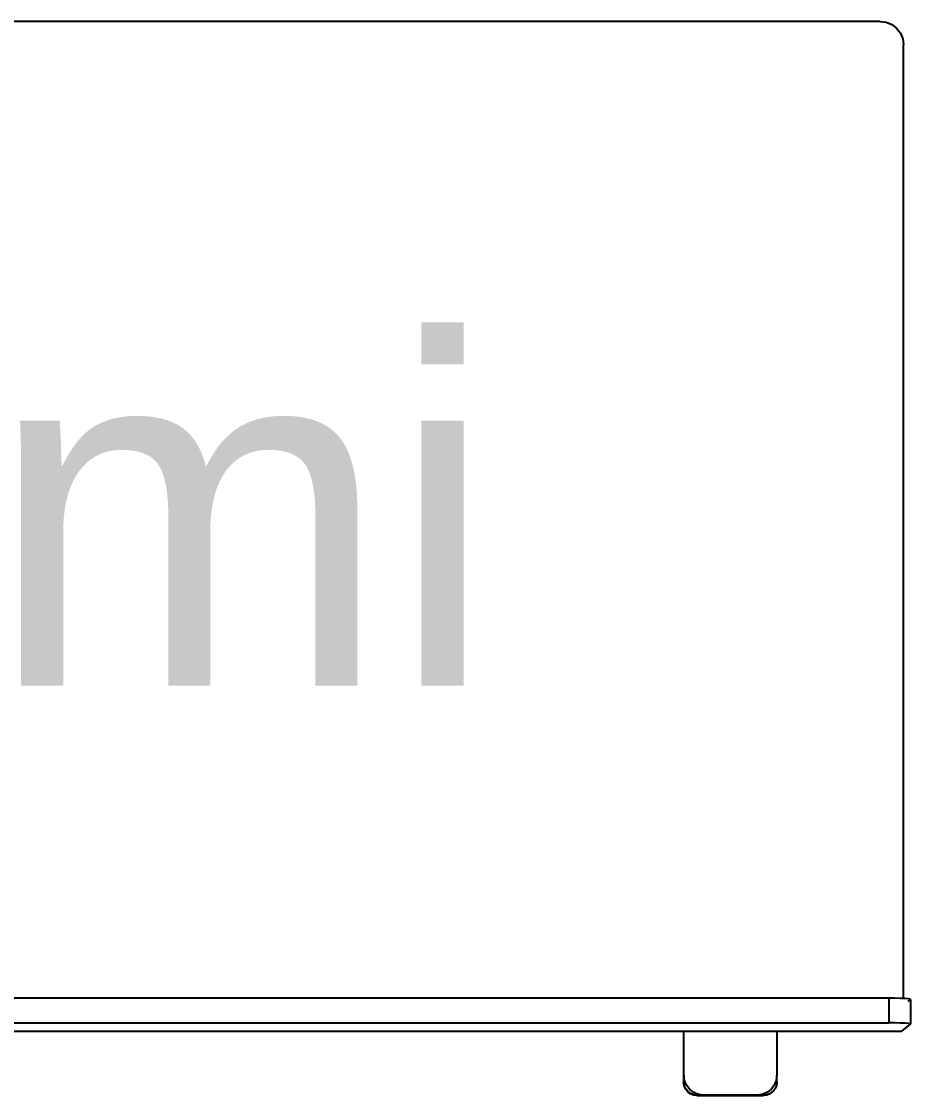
# Model space of a CAD drawing. Header units: metres. Extents: x -4.2 to 4.2, y -5.7 to 5.7.
# Drawn here: x 0.882 to 1.398, y 1.099 to 1.721 of the extents above; entities that cross this region are included whole.
import ezdxf

# ---------------------------------------------------------------- set-up
doc = ezdxf.new("R2010")
doc.units = ezdxf.units.M

msp = doc.modelspace()

# ---------------------------------------------------------------- linework, layer by layer
for p, q in [((1.38042, 1.72109), (0.42965, 1.72109)), ((1.38042, 1.72109), (1.3839, 1.72063)), ((1.3839, 1.72063), (1.38715, 1.71929)), ((1.38715, 1.71929), (1.38993, 1.71715)), ((1.38993, 1.71715), (1.39207, 1.71436)), ((1.39207, 1.71436), (1.39342, 1.71112)), ((1.39342, 1.71112), (1.39388, 1.70763)), ((1.39388, 1.15495), (1.39388, 1.70763)), ((1.3853, 1.15512), (0.29997, 1.15512)), ((1.38877, 1.1551), (1.3853, 1.15512)), ((1.3853, 1.15512), (1.3853, 1.14082)), ((1.39194, 1.15503), (1.38877, 1.1551)), ((1.39388, 1.15495), (1.39194, 1.15503)), ((1.39461, 1.15492), (1.39388, 1.15495)), ((1.39658, 1.15478), (1.39461, 1.15492)), ((1.39773, 1.15461), (1.39658, 1.15478)), ((1.39658, 1.15328), (1.39773, 1.15423)), ((1.39798, 1.15444), (1.39773, 1.15461)), ((1.39798, 1.15444), (1.39798, 1.14014)), ((0.29997, 1.14082), (1.3853, 1.14082)), ((1.38877, 1.14079), (1.3853, 1.14082)), ((1.39194, 1.14073), (1.38877, 1.14079)), ((1.39461, 1.14062), (1.39194, 1.14073)), ((1.393, 1.13608), (1.39798, 1.14014)), ((1.39658, 1.14048), (1.39461, 1.14062)), ((1.39773, 1.14032), (1.39658, 1.14048)), ((1.39798, 1.14014), (1.39773, 1.14032)), ((0.37938, 1.13608), (1.26637, 1.13608)), ((1.26637, 1.13608), (1.26637, 1.11033)), ((1.26637, 1.13608), (1.26654, 1.13608)), ((1.26654, 1.11048), (1.26654, 1.13608)), ((1.26654, 1.13608), (1.32052, 1.13608)), ((1.32052, 1.13608), (1.32052, 1.11048)), ((1.32052, 1.13608), (1.393, 1.13608)), ((1.26654, 1.11048), (1.26637, 1.11033)), ((1.26637, 1.11033), (1.26637, 1.10648)), ((1.26693, 1.10749), (1.26654, 1.11048)), ((1.26654, 1.11048), (1.26654, 1.10663)), ((1.32052, 1.11048), (1.32012, 1.10749)), ((1.32052, 1.10663), (1.32052, 1.11048)), ((1.26654, 1.10663), (1.26637, 1.10648)), ((1.26663, 1.10448), (1.26637, 1.10648)), ((1.2668, 1.10463), (1.26654, 1.10663)), ((1.2674, 1.10262), (1.26663, 1.10448)), ((1.26757, 1.10277), (1.2668, 1.10463)), ((1.26809, 1.1047), (1.26693, 1.10749)), ((1.26863, 1.10103), (1.2674, 1.10262)), ((1.2688, 1.10118), (1.26757, 1.10277)), ((1.26993, 1.1023), (1.26809, 1.1047)), ((1.27232, 1.10047), (1.26993, 1.1023)), ((1.31713, 1.1023), (1.31473, 1.10047)), ((1.31897, 1.1047), (1.31713, 1.1023)), ((1.31948, 1.10277), (1.31826, 1.10118)), ((1.32012, 1.10749), (1.31897, 1.1047)), ((1.32026, 1.10463), (1.31948, 1.10277)), ((1.32052, 1.10663), (1.32026, 1.10463)), ((1.27022, 1.0998), (1.26863, 1.10103)), ((1.27039, 1.09995), (1.2688, 1.10118)), ((1.27208, 1.09903), (1.27022, 1.0998)), ((1.27225, 1.09918), (1.27039, 1.09995)), ((1.27408, 1.09877), (1.27208, 1.09903)), ((1.27425, 1.09892), (1.27225, 1.09918)), ((1.27511, 1.09931), (1.27232, 1.10047)), ((1.27425, 1.09892), (1.27408, 1.09877)), ((1.27408, 1.09877), (1.27793, 1.09877)), ((1.27425, 1.09892), (1.2781, 1.09892)), ((1.2781, 1.09892), (1.27511, 1.09931)), ((1.2781, 1.09892), (1.27793, 1.09877)), ((1.27793, 1.09877), (1.30877, 1.09877)), ((1.30895, 1.09892), (1.2781, 1.09892)), ((1.30895, 1.09892), (1.30877, 1.09877)), ((1.30877, 1.09877), (1.31263, 1.09877)), ((1.31194, 1.09931), (1.30895, 1.09892)), ((1.30895, 1.09892), (1.31281, 1.09892)), ((1.31473, 1.10047), (1.31194, 1.09931)), ((1.31463, 1.09903), (1.31263, 1.09877)), ((1.31281, 1.09892), (1.31263, 1.09877)), ((1.3148, 1.09918), (1.31281, 1.09892)), ((1.31648, 1.0998), (1.31463, 1.09903)), ((1.31666, 1.09995), (1.3148, 1.09918)), ((1.31666, 1.09995), (1.31648, 1.0998)), ((1.31808, 1.10103), (1.31666, 1.09995)), ((1.3181, 1.10106), (1.31808, 1.10103)), ((1.31826, 1.10118), (1.3181, 1.10106))]:
    msp.add_line(p, q)

# ---------------------------------------------------------------- texts
at = {"insert": (0.83943, 1.43474), "char_height": 0.2, "width": 0.9994, "attachment_point": 5}
msp.add_mtext('{\\fArial|b0|i0|c0|p34;Sami}', dxfattribs=at)

doc.saveas('drawing.dxf')
